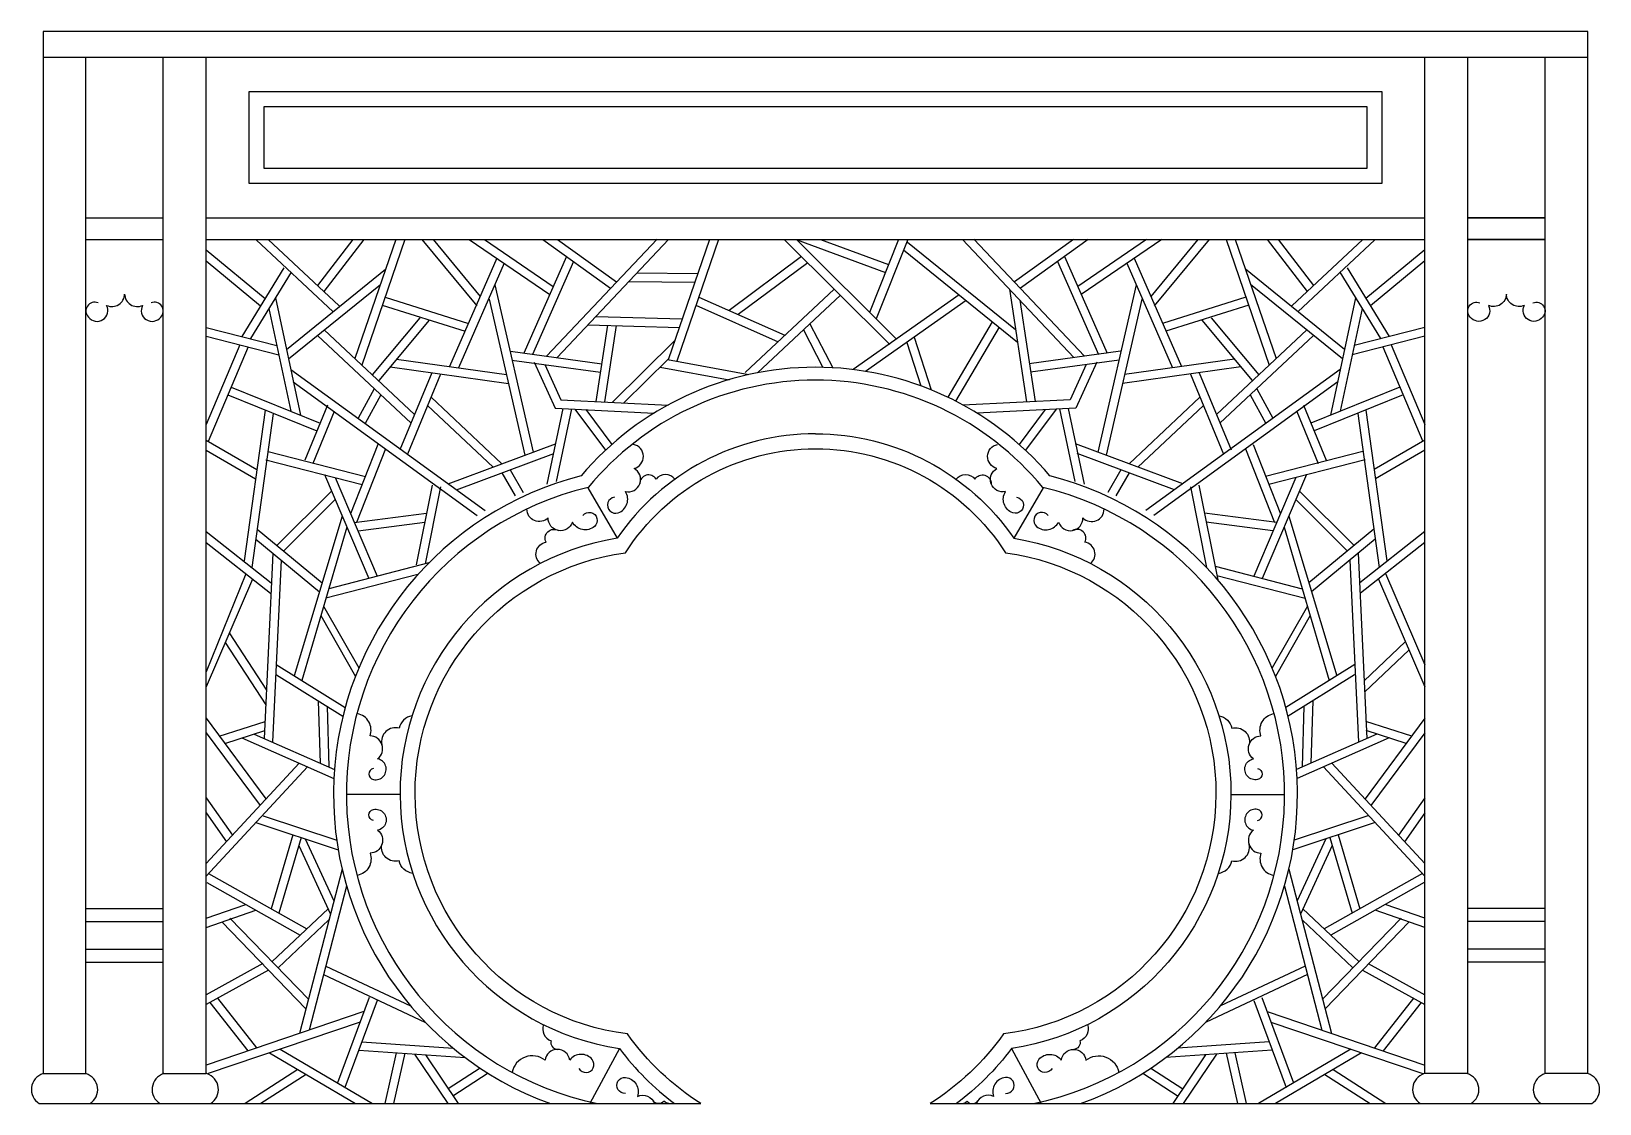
# Model space of a CAD drawing. Extents: x 168 to 3822, y 1003 to 3503.
import ezdxf

# ---------------------------------------------------------------- set-up
doc = ezdxf.new("R2010")
doc.units = 0
doc.header["$LTSCALE"] = 60
doc.header["$MEASUREMENT"] = 0
for name, color, linetype in [('3', 3, 'CONTINUOUS'), ('4', 4, 'CONTINUOUS'), ('7', 7, 'CONTINUOUS')]:
    doc.layers.add(name, color=color, linetype=linetype)

msp = doc.modelspace()

# ---------------------------------------------------------------- linework, layer by layer
at = {"layer": '3', "linetype": 'BYBLOCK'}
for p, q in [((691.7, 3016.8), (871, 2848.7)), ((719.8, 3017.9), (884.7, 2863.3)), ((917, 3017.9), (834.6, 2910.2)), ((942.2, 3017.9), (849.3, 2896.5)), ((1017.3, 3017.9), (921.5, 2739.8)), ((1038.4, 3017.9), (937.5, 2724.8)), ((1077.8, 3017.9), (1205.7, 2863.3)), ((1103.7, 3017.9), (1213.9, 2884.8)), ((1188.3, 3017.9), (1375.6, 2889.4)), ((1223.7, 3017.9), (1383.8, 2908)), ((1359.6, 3017.9), (1517.6, 2903.9)), ((1368.5, 2745.6), (1625.7, 3018.6)), ((1392.9, 2742.2), (1652.5, 3017.9)), ((1393.8, 3017.9), (1531.5, 2918.6)), ((1747.8, 3017.9), (1651.8, 2737.2)), ((1769, 3017.9), (1671.7, 2733.6)), ((1922.3, 3017.9), (2167.9, 2772.6)), ((1949.7, 3017.9), (2157.8, 2940.4)), ((1950.6, 3017.9), (2182, 2786.7)), ((2007, 3017.9), (2165.1, 2959)), ((2188.5, 3017.9), (2121, 2847.7)), ((2210, 3017.9), (2136.4, 2832.3)), ((2209.7, 3011.7), (2461, 2807.6)), ((2597.1, 2742.2), (2337.5, 3017.9)), ((2621.5, 2745.6), (2364.3, 3018.6)), ((2596.2, 3017.9), (2458.5, 2918.6)), ((2630.4, 3017.9), (2472.4, 2903.9)), ((2766.3, 3017.9), (2606.2, 2908)), ((2801.7, 3017.9), (2614.4, 2889.4)), ((2886.3, 3017.9), (2776.1, 2884.8)), ((2912.2, 3017.9), (2784.3, 2863.3)), ((2951.6, 3017.9), (3052.5, 2724.8)), ((2972.7, 3017.9), (3068.5, 2739.8)), ((3047.8, 3017.9), (3140.7, 2896.5)), ((3073, 3017.9), (3155.4, 2910.2)), ((3270.2, 3017.9), (3105.3, 2863.3)), ((3298.3, 3016.8), (3119, 2848.7)), ((575, 2993.7), (712.4, 2880)), ((575, 2967.7), (701.8, 2862.7)), ((1252.8, 2973.7), (1142.5, 2721.2)), ((1269.5, 2962.2), (1163, 2718.3)), ((1414.8, 2978), (1315.2, 2752.9)), ((1431.4, 2966.1), (1335.4, 2749.2)), ((1962.5, 2977.7), (1793.9, 2851.9)), ((1976.8, 2963.5), (1814.9, 2842.6)), ((2200.4, 2993.6), (2465.4, 2778.2)), ((2558.6, 2966.1), (2654.6, 2749.2)), ((2575.2, 2978), (2674.8, 2752.9)), ((2720.5, 2962.2), (2827, 2718.3)), ((2737.2, 2973.7), (2847.5, 2721.2)), ((3415, 2993.7), (3277.6, 2880)), ((3415, 2967.7), (3288.2, 2862.7)), ((756.3, 2951.8), (658.3, 2791.6)), ((773.4, 2941.3), (678.6, 2786.4)), ((762.1, 2761.3), (993.3, 2948.3)), ((1578.8, 2939.7), (1720.5, 2938)), ((3227.9, 2761.3), (2996.7, 2948.3)), ((3216.6, 2941.3), (3311.4, 2786.4)), ((3233.7, 2951.8), (3331.7, 2791.6)), ((766.7, 2739.4), (981.1, 2912.7)), ((1247.5, 2911.6), (1336.8, 2521.8)), ((1560.2, 2919.9), (1713.7, 2918.1)), ((2038.7, 2901.6), (1831.3, 2707.5)), ((2052.9, 2887.5), (1859.8, 2706.7)), ((2330.1, 2888.2), (2082.5, 2714.3)), ((2446.8, 2901.9), (2486.4, 2638.8)), ((2742.5, 2911.6), (2653.2, 2521.8)), ((3223.3, 2739.4), (3008.9, 2912.7)), ((721.4, 2856.4), (772.2, 2617.5)), ((736.6, 2881.2), (794.6, 2608.4)), ((985.6, 2864.3), (1178.5, 2803.7)), ((992.1, 2883.2), (1186.5, 2822.1)), ((1234.5, 2878.8), (1317.9, 2514.8)), ((1716.4, 2864.4), (1908.1, 2779.3)), ((1722.9, 2883.4), (1923.9, 2794.2)), ((2346.2, 2875.1), (2111.4, 2710.1)), ((2470.8, 2876.3), (2506.5, 2639.8)), ((2755.5, 2878.8), (2672.1, 2514.8)), ((2997.9, 2883.2), (2803.5, 2822.1)), ((3004.4, 2864.3), (2811.5, 2803.7)), ((3253.4, 2881.2), (3195.4, 2608.4)), ((3268.6, 2856.4), (3217.8, 2617.5)), ((1072.9, 2834.6), (962.2, 2701.9)), ((1095, 2829.9), (977.5, 2689.1)), ((1465.1, 2818.9), (1677.9, 2812.6)), ((1483.4, 2838.3), (1684.3, 2832.4)), ((1510.3, 2817.5), (1483.5, 2639.8)), ((1530.4, 2816.9), (1503.6, 2638.8)), ((1981.9, 2821.1), (2035.1, 2718.6)), ((2407, 2825.7), (2303.1, 2649.8)), ((2895, 2829.9), (3012.5, 2689.1)), ((2917.1, 2834.6), (3027.8, 2701.9)), ((575, 2812.8), (739.6, 2770.8)), ((575, 2792.2), (744.7, 2748.9)), ((834.4, 2794.1), (1052.9, 2589.2)), ((849.7, 2807.2), (1060.5, 2609.5)), ((1667.1, 2782), (1521, 2637.9)), ((1966.8, 2806.9), (2012.1, 2719.5)), ((2207.6, 2777.7), (2240.7, 2676.1)), ((2224.7, 2789.7), (2264.8, 2666.8)), ((2422.7, 2812.9), (2321.1, 2641)), ((3140.3, 2807.2), (2929.5, 2609.5)), ((3155.6, 2794.1), (2937.1, 2589.2)), ((3415, 2792.2), (3245.3, 2748.9)), ((3415, 2812.8), (3250.4, 2770.8)), ((653.3, 2772.2), (575, 2586.4)), ((672.9, 2767.1), (579.9, 2546.6)), ((1284.4, 2757.2), (1496.8, 2727.9)), ((2705.6, 2757.2), (2493.2, 2727.9)), ((3317.1, 2767.1), (3410.1, 2546.6)), ((3336.7, 2772.2), (3415, 2586.4)), ((772, 2714.6), (1225.6, 2385.4)), ((1003.8, 2720.6), (1279.6, 2681.6)), ((1018.9, 2738.7), (1274.9, 2702.5)), ((1100.9, 2706.9), (1026.4, 2527.3)), ((1287.6, 2736.6), (1493.8, 2708.1)), ((1339.8, 2731.4), (1388, 2624.6)), ((1364.2, 2726), (1401.2, 2644)), ((1652.6, 2739.6), (1548.1, 2636.5)), ((1633.1, 2720.3), (1793.7, 2690.7)), ((1650.4, 2737.5), (1839.7, 2702.6)), ((2702.4, 2736.6), (2496.2, 2708.1)), ((2625.8, 2726), (2588.8, 2644)), ((2650.2, 2731.4), (2602, 2624.6)), ((2986.2, 2720.6), (2710.4, 2681.6)), ((2971.1, 2738.7), (2715.1, 2702.5)), ((3218, 2714.6), (2764.4, 2385.4)), ((2889.1, 2706.9), (2963.6, 2527.3)), ((633.4, 2673.5), (841, 2589.7)), ((778.2, 2685.4), (1206.8, 2374.3)), ((966.9, 2669.8), (929, 2600.7)), ((1121.4, 2704), (1043.9, 2517.3)), ((3211.8, 2685.4), (2783.2, 2374.3)), ((2868.6, 2704), (2946.1, 2517.3)), ((3023.1, 2669.8), (3061, 2600.7)), ((3356.6, 2673.5), (3149, 2589.7)), ((625.7, 2655.1), (833.3, 2571.2)), ((982, 2655.7), (945.3, 2588.8)), ((1099.1, 2650.3), (1264.4, 2494.9)), ((1401.2, 2644), (1651.3, 2631.3)), ((2588.8, 2644), (2338.7, 2631.3)), ((2890.9, 2650.3), (2725.6, 2494.9)), ((3008, 2655.7), (3044.7, 2588.8)), ((3364.3, 2655.1), (3156.7, 2571.2)), ((712.5, 2620), (663.4, 2268.2)), ((731.6, 2612.3), (681.4, 2252.6)), ((858.1, 2631.2), (805, 2502.9)), ((873.6, 2616.2), (823.5, 2495.3)), ((1090.9, 2630.6), (1243.5, 2487.1)), ((1406.5, 2623.7), (1369.2, 2447.3)), ((1388, 2624.6), (1619, 2612.9)), ((1426.8, 2622.6), (1391, 2453.5)), ((1434.3, 2622.3), (1505.7, 2526.2)), ((1460.2, 2620.9), (1520.5, 2539.7)), ((2602, 2624.6), (2371, 2612.9)), ((2529.8, 2620.9), (2469.5, 2539.7)), ((2555.7, 2622.3), (2484.3, 2526.2)), ((2563.2, 2622.6), (2599, 2453.5)), ((2583.5, 2623.7), (2620.8, 2447.3)), ((2899.1, 2630.6), (2746.5, 2487.1)), ((3116.4, 2616.2), (3166.5, 2495.3)), ((3131.9, 2631.2), (3185, 2502.9)), ((3258.4, 2612.3), (3308.6, 2252.6)), ((3277.5, 2620), (3326.6, 2268.2)), ((575, 2549.4), (693.1, 2481.3)), ((575, 2526.3), (690.1, 2459.9)), ((719.2, 2523.6), (946.1, 2465.3)), ((975.4, 2539.6), (911.6, 2378)), ((992.9, 2529.5), (925.2, 2358.1)), ((1139, 2448.2), (1389.1, 2541.3)), ((2851, 2448.2), (2600.9, 2541.3)), ((2997.1, 2529.5), (3064.8, 2358.1)), ((3014.6, 2539.6), (3078.4, 2378)), ((3270.8, 2523.6), (3043.9, 2465.3)), ((3415, 2549.4), (3296.9, 2481.3)), ((3415, 2526.3), (3299.9, 2459.9)), ((714.2, 2504.2), (938.7, 2446.6)), ((1158.4, 2434.1), (1385, 2518.4)), ((2831.6, 2434.1), (2605, 2518.4)), ((3275.8, 2504.2), (3051.3, 2446.6)), ((850.8, 2469.9), (953.9, 2227.5)), ((875.5, 2462.8), (973.4, 2232.5)), ((1264.2, 2473.4), (1294.8, 2419.9)), ((1283.2, 2480.5), (1313.4, 2427.7)), ((2706.8, 2480.5), (2676.6, 2427.7)), ((2725.8, 2473.4), (2695.2, 2419.9)), ((3114.5, 2462.8), (3016.6, 2232.5)), ((3139.2, 2469.9), (3036.1, 2227.5)), ((867.3, 2431.1), (740, 2303.9)), ((1101.6, 2444.5), (1064.5, 2259)), ((1121.2, 2440.6), (1085.3, 2261.3)), ((2868.8, 2440.6), (2906.4, 2252.7)), ((2888.4, 2444.5), (2932.6, 2223.8)), ((3122.7, 2431.1), (3250, 2303.9)), ((875.7, 2411.2), (755.5, 2291.1)), ((920.3, 2357.4), (1088.6, 2379.6)), ((3069.7, 2357.4), (2901.4, 2379.6)), ((3114.3, 2411.2), (3234.5, 2291.1)), ((693.9, 2342.1), (845.4, 2216.8)), ((892.1, 2372.6), (780.4, 2000.4)), ((903.1, 2346.7), (797.7, 1989.7)), ((929.3, 2338.5), (1084.4, 2358.8)), ((3060.7, 2338.5), (2905.6, 2358.8)), ((3086.9, 2346.7), (3192.3, 1989.7)), ((3097.9, 2372.6), (3209.6, 2000.4)), ((3296.1, 2342.1), (3144.6, 2216.8)), ((575, 2336.8), (726.2, 2217.1)), ((575, 2311.3), (724.7, 2192.8)), ((690.7, 2318.8), (839.1, 2196)), ((3299.3, 2318.8), (3150.9, 2196)), ((3415, 2336.8), (3263.8, 2217.1)), ((3415, 2311.3), (3265.3, 2192.8)), ((730.4, 2285.9), (710.2, 1854.4)), ((749.5, 2270.1), (729.7, 1846.1)), ((3240.5, 2270.1), (3260.3, 1846.1)), ((3259.6, 2285.9), (3279.8, 1854.4)), ((667.2, 2238.3), (575, 2009.4)), ((1068.5, 2236.3), (854.2, 2181.1)), ((1094.3, 2263.6), (860.8, 2203.5)), ((2926.2, 2255.8), (3129.2, 2203.5)), ((2930.6, 2234), (3135.8, 2181.1)), ((3323.3, 2238.8), (3415, 2025.6)), ((682.9, 2225.9), (575, 1975)), ((3307.1, 2225.9), (3415, 1975)), ((848.8, 2162.8), (931.1, 2019.2)), ((3141.2, 2162.8), (3058.9, 2019.2)), ((842.3, 2140.7), (923, 1999.1)), ((3147.7, 2140.7), (3067, 1999.1)), ((628.9, 2100.5), (715.5, 1966.8)), ((619.4, 2078.4), (713.9, 1932.5)), ((3368.7, 2079.2), (3273.5, 1989)), ((3378.2, 2060.6), (3274.7, 1962.6)), ((738.1, 2026.6), (899.2, 1926.8)), ((3251.9, 2026.6), (3090.8, 1926.8)), ((739.3, 2002.4), (893.9, 1906.5)), ((3250.7, 2002.4), (3096.1, 1906.5)), ((836.3, 1942.2), (840.4, 1797)), ((3153.7, 1942.2), (3149.6, 1797)), ((574.8, 1901.3), (714.3, 1713.4)), ((856.7, 1929.6), (860.7, 1788.1)), ((3133.3, 1929.6), (3129.3, 1788.1)), ((3415.2, 1901.3), (3275.7, 1713.4)), ((575, 1867.5), (700.7, 1698.1)), ((605.7, 1859.7), (712.6, 1893.8)), ((618.3, 1842.7), (712, 1872.6)), ((687, 1864.6), (874.1, 1782.2)), ((3303, 1864.6), (3115.9, 1782.2)), ((3384.3, 1859.7), (3277.4, 1893.8)), ((3371.7, 1842.7), (3278, 1872.6)), ((3415, 1867.5), (3289.3, 1698.1)), ((658.3, 1855.4), (872.7, 1760.9)), ((3331.7, 1855.4), (3117.3, 1760.9)), ((792.1, 1796.4), (575, 1562.7)), ((3197.9, 1796.4), (3415, 1562.7)), ((811.5, 1787.9), (575, 1533.3)), ((3178.5, 1787.9), (3415, 1533.3)), ((575, 1715.6), (636.1, 1628.5)), ((3415, 1715.6), (3353.9, 1628.5)), ((575, 1680.8), (622.2, 1613.5)), ((690.9, 1658), (882.7, 1594.9)), ((707.6, 1673.6), (879.3, 1617.1)), ((3299.1, 1658), (3107.3, 1594.9)), ((3282.4, 1673.6), (3110.7, 1617.1)), ((3415, 1680.8), (3367.8, 1613.5)), ((777.3, 1629.6), (726.6, 1457.1)), ((796.3, 1623.4), (744.5, 1447)), ((805.5, 1620.3), (872.6, 1475.5)), ((3184.5, 1620.3), (3117.4, 1475.5)), ((3193.7, 1623.4), (3245.5, 1447)), ((3212.7, 1629.6), (3263.4, 1457.1)), ((790.8, 1604.6), (864.7, 1445)), ((3199.2, 1604.6), (3125.3, 1445)), ((580.4, 1539.2), (809.7, 1410.3)), ((891.8, 1549.8), (792.7, 1166.5)), ((3098.2, 1549.8), (3197.3, 1166.5)), ((3409.6, 1539.2), (3180.3, 1410.3)), ((577, 1518.2), (794.5, 1396)), ((902.2, 1510.1), (815.3, 1174.2)), ((3087.8, 1510.1), (3174.7, 1174.2)), ((3413, 1518.2), (3195.5, 1396)), ((575, 1435.1), (667.7, 1467.2)), ((3415, 1435.1), (3322.3, 1467.2)), ((575, 1413.9), (691, 1454.1)), ((611.4, 1426.5), (807.5, 1223.6)), ((630.4, 1435.7), (814.1, 1245.5)), ((859.2, 1456.9), (728.6, 1334)), ((861.1, 1431.2), (742.5, 1319.6)), ((3128.9, 1431.2), (3247.5, 1319.6)), ((3130.8, 1456.9), (3261.4, 1334)), ((3359.6, 1435.7), (3175.9, 1245.5)), ((3378.6, 1426.5), (3182.5, 1223.6)), ((3415, 1413.9), (3299, 1454.1)), ((707.1, 1329.4), (575, 1256.8)), ((853.9, 1323.3), (1051, 1231.2)), ((3136.1, 1323.3), (2939, 1231.2)), ((3282.9, 1329.4), (3415, 1256.8)), ((720.3, 1313.8), (575, 1234)), ((848.8, 1303.6), (1085, 1193.2)), ((3141.2, 1303.6), (2905, 1193.2)), ((3269.7, 1313.8), (3415, 1234)), ((601.3, 1248.5), (692.4, 1132.7)), ((954.7, 1250.3), (880.8, 1051.1)), ((973.5, 1243.3), (898.3, 1040.8)), ((3016.5, 1243.3), (3091.7, 1040.8)), ((3035.3, 1250.3), (3109.2, 1051.1)), ((3388.7, 1248.5), (3297.6, 1132.7)), ((942.5, 1217.4), (575, 1092.6)), ((583.6, 1238.7), (672.4, 1125.7)), ((3047.5, 1217.4), (3415, 1092.6)), ((3406.4, 1238.7), (3317.6, 1125.7)), ((933.6, 1193.2), (579.5, 1073)), ((3056.4, 1193.2), (3410.5, 1073)), ((937.9, 1147.3), (1150.6, 1132.4)), ((3052.1, 1147.3), (2839.4, 1132.4)), ((722.3, 1121.5), (923.1, 1002.9)), ((747.3, 1130), (962.5, 1002.9)), ((930.6, 1127.8), (1178.5, 1110.4)), ((1017.7, 1121.7), (991.3, 1002.9)), ((1037.9, 1120.2), (1011.7, 1002.9)), ((1060.7, 1118.6), (1138, 1002.9)), ((1085.9, 1116.9), (1162, 1002.9)), ((3059.4, 1127.8), (2811.5, 1110.4)), ((2904.1, 1116.9), (2828, 1002.9)), ((2929.3, 1118.6), (2852, 1002.9)), ((2952.1, 1120.2), (2978.3, 1002.9)), ((2972.3, 1121.7), (2998.7, 1002.9)), ((3242.7, 1130), (3027.5, 1002.9)), ((3267.7, 1121.5), (3066.9, 1002.9)), ((788.9, 1082.1), (665.7, 1002.9)), ((808.2, 1070.8), (702.7, 1002.9)), ((1213.6, 1085.6), (1139.1, 1037.2)), ((1232.1, 1073.7), (1150.2, 1020.6)), ((2757.9, 1073.7), (2839.8, 1020.6)), ((2776.4, 1085.6), (2850.9, 1037.2)), ((3181.8, 1070.8), (3287.3, 1002.9)), ((3201.1, 1082.1), (3324.3, 1002.9))]:
    msp.add_line(p, q, dxfattribs=at)
msp.add_lwpolyline([(710, 3327.9), (3280, 3327.9), (3280, 3182.9), (710, 3182.9)], close=True, dxfattribs=at)
for points in [[(2503, 1002.9, 0.79949), (2524.4, 2439.7, 0.223946), (1994.8, 2689.7, 0.223821), (1465.6, 2439.7, 0.79949), (1487, 1002.9, 0.743615)], [(1995, 2564.7, 0.246876), (1532.6, 2321, 0.854828), (1538.3, 1131.2, 0.069697), (1666.5, 1002.9, 0.069697)], [(1995, 2564.7, -0.246876), (2457.4, 2321, -0.854828), (2451.7, 1131.2, -0.069697), (2323.5, 1002.9, -0.069697)]]:
    msp.add_lwpolyline(points, format="xyb", dxfattribs=at)
at = {"layer": '4'}
msp.add_lwpolyline([(2262.2, 1002.9), (3803.7, 1002.9, 0.646323), (3795, 1072.9), (3795, 3502.9), (195, 3502.9), (195, 1072.9, 0.646323), (186.3, 1002.9), (1727.8, 1002.9, -0.096232), (1556.7, 1165.3, -0.878047), (1552.1, 2287.1, -0.255424), (1995, 2529.7, -0.255424), (2437.9, 2287.1, -0.878047), (2433.3, 1165.3, -0.096232)], format="xyb", close=True, dxfattribs=at)
at = {"layer": '7', "linetype": 'BYBLOCK'}
for p, q in [((195, 3442.9), (3795, 3442.9)), ((295, 1072.9), (295, 3442.9)), ((475, 1072.9), (475, 3442.9)), ((575, 1072.9), (575, 3442.9)), ((3415, 1072.9), (3415, 3442.9)), ((3515, 1072.9), (3515, 3442.9)), ((3695, 1072.9), (3695, 3442.9)), ((295, 3067.9), (475, 3067.9)), ((575, 3067.9), (3415, 3067.9)), ((3695, 3067.9), (3515, 3067.9)), ((3515, 3067.9), (3695, 3067.9)), ((295, 3017.9), (475, 3017.9)), ((575, 3017.9), (3415, 3017.9)), ((3695, 3017.9), (3515, 3017.9)), ((3515, 3017.9), (3695, 3017.9)), ((1464.8, 2438.8), (1532.6, 2321)), ((2525.2, 2438.8), (2457.4, 2321)), ((1026.9, 1723.6), (901.9, 1723.6)), ((2963.1, 1723.6), (3088.1, 1723.6)), ((295, 1457.9), (475, 1457.9)), ((295, 1427.9), (475, 1427.9)), ((3695, 1457.9), (3515, 1457.9)), ((3695, 1427.9), (3515, 1427.9)), ((295, 1362.9), (475, 1362.9)), ((3695, 1362.9), (3515, 1362.9)), ((295, 1332.9), (475, 1332.9)), ((3695, 1332.9), (3515, 1332.9)), ((1538.3, 1131.2), (1469.4, 1002.9)), ((2451.7, 1131.2), (2520.6, 1002.9)), ((195, 1072.9), (295, 1072.9)), ((475, 1072.9), (575, 1072.9)), ((3515, 1072.9), (3415, 1072.9)), ((3795, 1072.9), (3695, 1072.9))]:
    msp.add_line(p, q, dxfattribs=at)
msp.add_lwpolyline([(675, 3362.9), (3315, 3362.9), (3315, 3147.9), (675, 3147.9)], close=True, dxfattribs=at)
for points in [[(323.2, 2869.7, 0.813387), (300.7, 2836.7, 0.919818), (343.2, 2863.9, 0.542265), (385, 2890.5, 0.542265), (426.8, 2863.9, 0.919818), (469.3, 2836.7, 0.813387), (446.8, 2869.7)], [(3666.8, 2869.7, -0.813387), (3689.3, 2836.7, -0.919818), (3646.8, 2863.9, -0.542265), (3605, 2890.5, -0.542265), (3563.2, 2863.9, -0.919818), (3520.7, 2836.7, -0.813387), (3543.2, 2869.7)], [(2612.4, 1002.9, 0.738566), (2541.2, 2466.5, 0.220289), (1994.8, 2719.7, 0.220165), (1448.8, 2466.5, 0.738566), (1377.6, 1002.9)], [(1526.6, 2416.6, 1.110079), (1535.2, 2380.5, 0.483133), (1552.2, 2429.8, 0.868769), (1572.2, 2483.9, 0.791668), (1571.2, 2539.8)], [(2463.4, 2416.6, -1.110079), (2454.8, 2380.5, -0.483133), (2437.8, 2429.8, -0.868769), (2417.8, 2483.9, -0.791668), (2418.8, 2539.8)], [(1667.3, 2458.8, 0.4852), (1623.4, 2459.2, 0.754676), (1585.7, 2448.2)], [(2322.7, 2458.8, -0.4852), (2366.6, 2459.2, -0.754676), (2404.3, 2448.2)], [(1453, 2374.2, -1.110079), (1479.8, 2348.7, -0.483133), (1428.6, 2358.7, -0.868769), (1371.9, 2368.6, -0.677596), (1322.6, 2389.1, -0.677596)], [(2537, 2374.2, 1.110079), (2510.2, 2348.7, 0.483133), (2561.4, 2358.7, 0.868769), (2618.1, 2368.6, 0.677596), (2667.4, 2389.1, 0.677596)], [(1354.2, 2262.4, -0.654939), (1367.4, 2311.9, -0.754676), (1395.9, 2339)], [(2635.8, 2262.4, 0.654939), (2622.6, 2311.9, 0.754676), (2594.1, 2339)], [(965, 1784.3, 0.818631), (965, 1758.4, 1.001178), (974.7, 1806.9, 0.710366), (956.9, 1860.3, 0.462181), (927.7, 1912.1, 0.462181)], [(1054.6, 1907.2, 0.308402), (1024.9, 1878.1, 0.568651), (984.7, 1840)], [(2935.4, 1907.2, -0.308402), (2965.1, 1878.1, -0.568651), (3005.3, 1840)], [(3025, 1784.3, -0.818631), (3025, 1758.4, -1.001178), (3015.3, 1806.9, -0.710366), (3033.1, 1860.3, -0.462181), (3062.3, 1912.1, -0.462181)], [(965, 1663, -0.818631), (965, 1688.9, -1.001178), (974.7, 1640.3, -0.710366), (956.9, 1586.9, -0.462181), (927.7, 1535.1, -0.462181)], [(3025, 1663, 0.818631), (3025, 1688.9, 1.001178), (3015.3, 1640.3, 0.710366), (3033.1, 1586.9, 0.462181), (3062.3, 1535.1, 0.462181)], [(1056.6, 1539.8, -0.32327), (1024.9, 1569.1, -0.568651), (984.7, 1607.3)], [(2933.4, 1539.8, 0.32327), (2965.1, 1569.1, 0.568651), (3005.3, 1607.3)], [(1361.3, 1187.1, 0.433564), (1378.9, 1149.6, 0.474212), (1393.3, 1129.2)], [(2628.7, 1187.1, -0.433564), (2611.1, 1149.6, -0.474212), (2596.7, 1129.2)], [(1443.8, 1085.2, 1.110079), (1474.5, 1105.9, 0.483133), (1422.3, 1104.5, 0.868769), (1364.7, 1104, 0.560829), (1287.8, 1075.9, 0.502518)], [(2546.2, 1085.2, -1.110079), (2515.5, 1105.9, -0.483133), (2567.7, 1104.5, -0.868769), (2625.3, 1104, -0.560829), (2702.2, 1075.9, -0.502518)], [(1552.2, 1026.9, -1.110079), (1552.5, 1063.9, -0.483133), (1580.1, 1019.6, -0.443996), (1619.9, 1002.9, -0.443996)], [(2437.8, 1026.9, 1.110079), (2437.5, 1063.9, 0.483133), (2409.9, 1019.6, 0.443996), (2370.1, 1002.9, 0.443996)], [(1653.4, 1002.9, -0.115584), (1641.7, 1008.4, -0.474212), (1616.8, 1009.1)], [(2336.6, 1002.9, 0.115584), (2348.3, 1008.4, 0.474212), (2373.2, 1009.1)]]:
    msp.add_lwpolyline(points, format="xyb", dxfattribs=at)
for centre, start, end in [((283.6, 1035.9), 301.3127, 72.8148), ((487.8, 1035.9), 107.1852, 238.6873), ((564.9, 1035.9), 301.3127, 72.8148), ((3425.1, 1035.9), 107.1852, 238.6873), ((3502.2, 1035.9), 301.3127, 72.8148), ((3706.4, 1035.9), 107.1852, 238.6873)]:
    msp.add_arc(centre, 38.7, start, end, dxfattribs=at)

doc.saveas('drawing.dxf')
